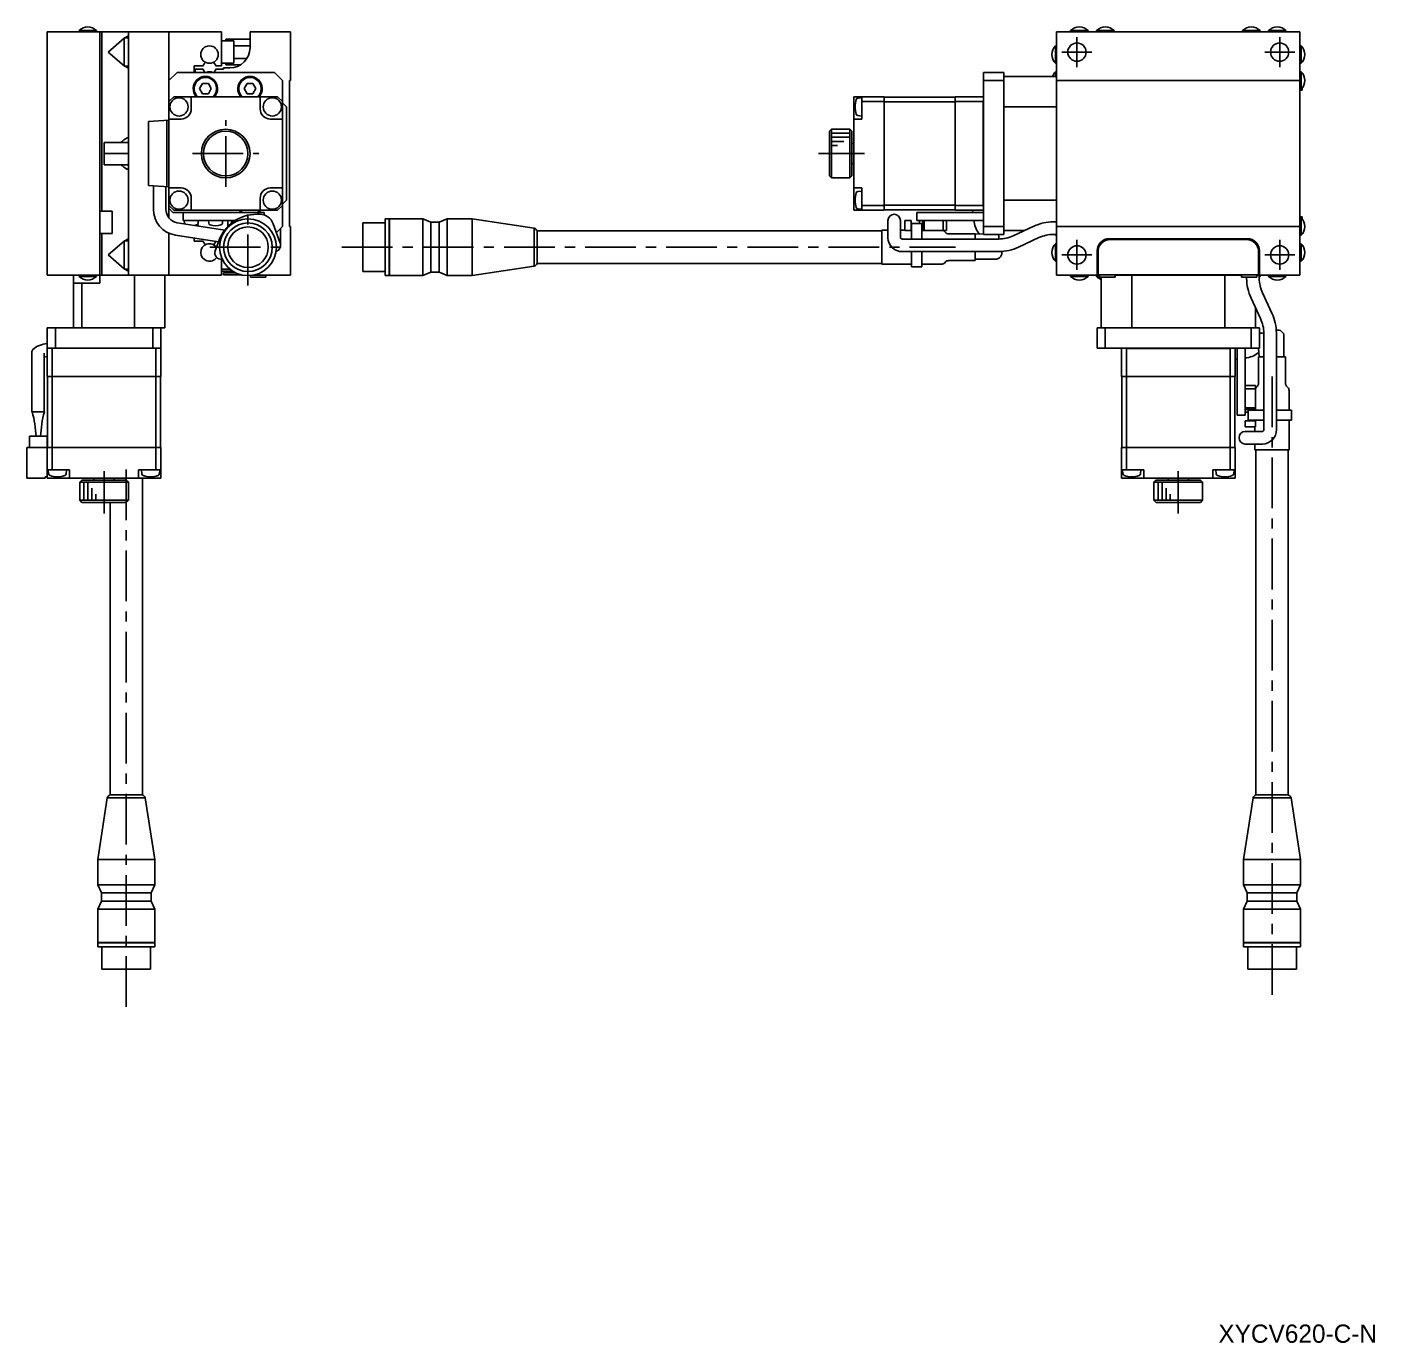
# Model space of a CAD drawing. Extents: x -257 to 411, y 17 to 424.
# Drawn here: x 78.7 to 411.1, y 16.9 to 341.4 of the extents above; entities that cross this region are included whole.
import ezdxf

# ---------------------------------------------------------------- set-up
doc = ezdxf.new("R2010")
doc.units = 0
doc.header["$LTSCALE"] = 10
doc.linetypes.add('CENTER', pattern=[2, 1.25, -0.25, 0.25, -0.25])
doc.layers.add('1', color=7, linetype='CONTINUOUS')
doc.styles.get("Standard").update_dxf_attribs({"font": 'FGP教科書体NT-M'})

msp = doc.modelspace()

# ---------------------------------------------------------------- linework, layer by layer
at = {"layer": '1', "color": 7, "linetype": 'CONTINUOUS'}
for p, q in [((126.731104, 340.182681), (83.731104, 340.182684)), ((83.731104, 340.182682), (83.731104, 280.182682)), ((91.581104, 340.474929), (95.881104, 340.474929)), ((91.581104, 340.474929), (91.581104, 340.182682)), ((95.881104, 340.182682), (95.881104, 340.474929)), ((96.731104, 340.182682), (96.731104, 278.182682)), ((97.231104, 295.932682), (97.231104, 340.182682)), ((103.608582, 339.082682), (102.859719, 338.682724)), ((103.731104, 338.924339), (103.608582, 339.082682)), ((103.731104, 340.182682), (103.731104, 280.182682)), ((113.731104, 340.182682), (113.731104, 294.347167)), ((126.731104, 331.782681), (126.731104, 340.182681)), ((143.731104, 340.182681), (133.731104, 340.182681)), ((133.731104, 336.282681), (133.731104, 340.182681)), ((143.731104, 328.182681), (143.731104, 340.182681)), ((392.61912, 340.182681), (332.61912, 340.182681)), ((332.61912, 280.182681), (332.61912, 340.182681)), ((336.06912, 340.474929), (340.36912, 340.474929)), ((336.06912, 340.474929), (336.06912, 340.182682)), ((340.36912, 340.182682), (340.36912, 340.474929)), ((346.76912, 340.474929), (342.46912, 340.474929)), ((342.46912, 340.474929), (342.46912, 340.182682)), ((346.76912, 340.182682), (346.76912, 340.474929)), ((382.76912, 340.474929), (378.46912, 340.474929)), ((378.46912, 340.474929), (378.46912, 340.182682)), ((382.76912, 340.182682), (382.76912, 340.474929)), ((384.86912, 340.474929), (389.16912, 340.474929)), ((384.86912, 340.474929), (384.86912, 340.182682)), ((389.16912, 340.182682), (389.16912, 340.474929)), ((392.61912, 280.182681), (392.61912, 340.182681)), ((102.731292, 338.588699), (98.731104, 335.182682)), ((103.731104, 338.682682), (102.731104, 338.682682)), ((102.731104, 338.682682), (102.731104, 331.682682)), ((129.731104, 337.932681), (126.731104, 337.932681)), ((127.731104, 337.932681), (127.731104, 338.358108)), ((133.731104, 338.358108), (127.731104, 338.358108)), ((129.731104, 337.932681), (129.731104, 332.432681)), ((133.731104, 336.770395), (129.731104, 336.770395)), ((332.326872, 332.432682), (332.326872, 336.732682)), ((332.61912, 336.732682), (332.326872, 336.732682)), ((392.911367, 336.732682), (392.61912, 336.732682)), ((392.911367, 336.732682), (392.911367, 332.432682)), ((98.731104, 335.182682), (102.731252, 331.776694)), ((126.731104, 332.432681), (129.731104, 332.432681)), ((127.731104, 332.007255), (127.731104, 332.432681)), ((132.947005, 333.594968), (129.731104, 333.594968)), ((332.326872, 332.432682), (332.61912, 332.432682)), ((392.61912, 332.432682), (392.911367, 332.432682)), ((102.731104, 331.682682), (103.731104, 331.682682)), ((102.8597, 331.682652), (103.608602, 331.282682)), ((103.608602, 331.282682), (103.731104, 331.441024)), ((115.731104, 330.182681), (113.731104, 328.182681)), ((139.731104, 330.182681), (115.731104, 330.182681)), ((119.931104, 331.782682), (122.194824, 331.782682)), ((119.931104, 330.182681), (119.931104, 331.782682)), ((120.231104, 330.982681), (122.194824, 330.982681)), ((120.231104, 330.982681), (120.231104, 330.182681)), ((125.267384, 331.782682), (126.731104, 331.782681)), ((125.267384, 330.982681), (127.231104, 330.982681)), ((128.731104, 331.282681), (127.231104, 331.282681)), ((127.231104, 330.982681), (127.231104, 331.282681)), ((131.320875, 332.007255), (127.731104, 332.007255)), ((141.731104, 328.182681), (139.731104, 330.182681)), ((314.61912, 330.182681), (319.61912, 330.182681)), ((314.61912, 290.182681), (314.61912, 330.182681)), ((319.61912, 290.182681), (319.61912, 330.182681)), ((319.61912, 329.182681), (332.61912, 329.182681)), ((332.326872, 330.332681), (332.326872, 329.182681)), ((332.61912, 330.332681), (332.326872, 330.332681)), ((392.911367, 330.332681), (392.61912, 330.332681)), ((392.911367, 326.032681), (392.911367, 330.332681)), ((121.287728, 326.182681), (122.009416, 327.432681)), ((122.009416, 324.932681), (121.287728, 326.182681)), ((122.009416, 327.432681), (123.452792, 327.432681)), ((123.452792, 327.432681), (124.17448, 326.182681)), ((124.17448, 326.182681), (123.452792, 324.932681)), ((132.287728, 326.182681), (133.009416, 327.432681)), ((133.009416, 324.932681), (132.287728, 326.182681)), ((133.009416, 327.432681), (134.452792, 327.432681)), ((134.452792, 327.432681), (135.17448, 326.182681)), ((135.17448, 326.182681), (134.452792, 324.932681)), ((141.731104, 292.182681), (141.731104, 328.182681)), ((143.431104, 328.182681), (143.731104, 328.182681)), ((143.431104, 292.182681), (143.431104, 328.182681)), ((319.61912, 328.182681), (314.61912, 328.182681)), ((392.61912, 328.182681), (332.61912, 328.182681)), ((392.61912, 326.032681), (392.911367, 326.032681)), ((392.61912, 325.782682), (393.11912, 325.782682)), ((393.11912, 326.256545), (393.11912, 325.782682)), ((114.931104, 324.182681), (113.731104, 322.982681)), ((140.531104, 324.182681), (114.931104, 324.182681)), ((119.231104, 324.182681), (119.231104, 321.182681)), ((123.452792, 324.932681), (122.009416, 324.932681)), ((134.452792, 324.932681), (133.009416, 324.932681)), ((136.231104, 321.182681), (136.231104, 324.182681)), ((141.731104, 322.982681), (140.531104, 324.182681)), ((142.731104, 321.682681), (141.731104, 322.682681)), ((282.61912, 296.182681), (282.61912, 324.182681)), ((282.61912, 324.182681), (290.11912, 324.182681)), ((284.61912, 323.932681), (283.63384, 323.846481)), ((284.61912, 318.682681), (284.61912, 324.182681)), ((290.11912, 322.982681), (284.61912, 322.982681)), ((290.11912, 296.182681), (290.11912, 324.182681)), ((307.61912, 324.082681), (290.11912, 324.082681)), ((307.61912, 322.94126), (290.11912, 322.94126)), ((307.61912, 324.182681), (314.61912, 324.182681)), ((307.61912, 296.182681), (307.61912, 324.182681)), ((307.61912, 322.982681), (314.51912, 322.982681)), ((314.51912, 322.982681), (314.61912, 323.082681)), ((314.51912, 297.382681), (314.51912, 322.982681)), ((142.731104, 321.682681), (142.731104, 298.682681)), ((283.63384, 319.518882), (284.61912, 319.432681)), ((332.61912, 321.682681), (319.61912, 321.682681)), ((108.731104, 318.083051), (113.731104, 318.432681)), ((108.731104, 318.083047), (108.731104, 302.282316)), ((113.231104, 318.397718), (113.231104, 301.967645)), ((116.731104, 318.682681), (113.731104, 318.682681)), ((141.731104, 318.682681), (138.731104, 318.682681)), ((277.11912, 316.182681), (276.61912, 315.682681)), ((277.11912, 316.182681), (277.11912, 304.182681)), ((281.61912, 316.182681), (277.11912, 316.182681)), ((281.61912, 304.182681), (281.61912, 316.182681)), ((282.11912, 315.682681), (281.61912, 316.182681)), ((282.61912, 318.682681), (284.61912, 318.682681)), ((103.731104, 312.932682), (97.731104, 312.932682)), ((97.731104, 307.432682), (97.731104, 312.932682)), ((103.608586, 314.082682), (103.473918, 314.052664)), ((103.731104, 313.924339), (103.608586, 314.082682)), ((276.61912, 304.682681), (276.61912, 315.682681)), ((282.11912, 315.682681), (282.11912, 304.682681)), ((282.61912, 312.682681), (282.11912, 312.682681)), ((103.731104, 310.182682), (97.731104, 310.182682)), ((103.731104, 307.432682), (97.731104, 307.432682)), ((103.379962, 306.353662), (103.512967, 306.299403)), ((103.512967, 306.299403), (103.608586, 306.282682)), ((103.608586, 306.282682), (103.731104, 306.441024)), ((282.11912, 307.682681), (282.61912, 307.682681)), ((276.61912, 304.682681), (277.11912, 304.182681)), ((277.11912, 304.182681), (281.61912, 304.182681)), ((281.61912, 304.182681), (282.11912, 304.682681)), ((113.731104, 301.932681), (108.731104, 302.282321)), ((109.906104, 302.200152), (109.906104, 296.452476)), ((113.006104, 296.452476), (113.006104, 301.983378)), ((113.731104, 301.682681), (116.731104, 301.682681)), ((119.231104, 299.182681), (119.231104, 296.182681)), ((136.231104, 296.182681), (136.231104, 299.182681)), ((138.731104, 301.682681), (141.731104, 301.682681)), ((282.61912, 301.682681), (284.61912, 301.682681)), ((284.61912, 300.932681), (283.63384, 300.846481)), ((284.61912, 296.182681), (284.61912, 301.682681)), ((99.731104, 295.932682), (96.731104, 295.932682)), ((99.731104, 295.932682), (99.731104, 290.432682)), ((113.731104, 297.382681), (114.931104, 296.182681)), ((113.731104, 296.682681), (114.731104, 295.682681)), ((114.931104, 296.182681), (140.531104, 296.182681)), ((140.531104, 296.182681), (141.731104, 297.382681)), ((141.731104, 297.682681), (142.731104, 298.682681)), ((282.61912, 296.182681), (290.11912, 296.182681)), ((283.63384, 296.518882), (284.61912, 296.432681)), ((290.11912, 297.382681), (284.61912, 297.382681)), ((307.61912, 297.424103), (290.11912, 297.424103)), ((307.61912, 296.282681), (290.11912, 296.282681)), ((307.61912, 297.382681), (314.51912, 297.382681)), ((307.61912, 296.182681), (314.61912, 296.182681)), ((311.888329, 296.182616), (311.93812, 295.682487)), ((314.61912, 297.282681), (314.51912, 297.382681)), ((319.61912, 298.682681), (332.61912, 298.682681)), ((114.731104, 295.682681), (137.231104, 295.682681)), ((127.485834, 291.281638), (115.80072, 293.132378)), ((117.231104, 295.682681), (117.231104, 293.682681)), ((117.231104, 293.682681), (130.12653, 293.682681)), ((117.481104, 293.682681), (117.54084, 292.999894)), ((120.749352, 292.664433), (121.124632, 292.289154)), ((120.921368, 292.999894), (120.981104, 293.682681)), ((123.481104, 293.682681), (123.54084, 292.999894)), ((126.921368, 292.999894), (126.981104, 293.682681)), ((128.231104, 293.682681), (128.231104, 292.182681)), ((129.181104, 293.011874), (129.181104, 293.682682)), ((136.107558, 295.214501), (135.459737, 295.214501)), ((137.231104, 295.032014), (137.231104, 295.682681)), ((141.187627, 288.08663), (139.443467, 292.878672)), ((161.533331, 293.08268), (161.533331, 281.082684)), ((167.033332, 293.08268), (161.533331, 293.08268)), ((167.033332, 294.082681), (167.033332, 280.082683)), ((168.033334, 294.082681), (167.033332, 294.082681)), ((168.033334, 294.082681), (168.033334, 280.082683)), ((168.083334, 294.082681), (168.033334, 294.032681)), ((168.083334, 294.082681), (168.083334, 280.082683)), ((176.340334, 294.082681), (168.083334, 294.082681)), ((176.340334, 294.082681), (176.340334, 280.082683)), ((178.340334, 293.232682), (176.340334, 294.082681)), ((178.340334, 293.232682), (178.340334, 280.932682)), ((180.340334, 293.232682), (178.340334, 293.232682)), ((182.340334, 294.082681), (180.340334, 293.232682)), ((180.340334, 293.232682), (180.340334, 280.932682)), ((182.340334, 294.082681), (182.340334, 280.082683)), ((188.533333, 294.082681), (182.340334, 294.082681)), ((188.533333, 294.082681), (188.533333, 280.082683)), ((203.767316, 291.767007), (188.533333, 294.082681)), ((291.006042, 293.664501), (291.006042, 289.435884)), ((294.106042, 289.435884), (294.106042, 293.664501)), ((295.21912, 291.182682), (295.21912, 293.682682)), ((296.71912, 293.682682), (295.21912, 293.682682)), ((296.71912, 293.682682), (296.71912, 291.182682)), ((299.063995, 292.952681), (296.86912, 292.952681)), ((296.86912, 292.952681), (296.86912, 289.106499)), ((298.11912, 295.682681), (298.11912, 293.682681)), ((314.61912, 295.682681), (298.11912, 295.682681)), ((314.61912, 293.682681), (298.11912, 293.682681)), ((298.81912, 293.682682), (298.81912, 292.952681)), ((299.36912, 292.837406), (299.063995, 292.952681)), ((299.36912, 292.837406), (299.36912, 289.106499)), ((299.51912, 293.682682), (299.51912, 291.182682)), ((299.934441, 293.682682), (299.934441, 291.182682)), ((304.601875, 293.682682), (304.601875, 291.182682)), ((305.41912, 293.682682), (305.41912, 291.182682)), ((332.61912, 293.332682), (331.836067, 293.332682)), ((393.11912, 294.582682), (392.61912, 294.582682)), ((392.911367, 294.332681), (392.61912, 294.332681)), ((392.911367, 290.032681), (392.911367, 294.332681)), ((393.11912, 294.582682), (393.11912, 294.108818)), ((96.731104, 290.432682), (99.731104, 290.432682)), ((97.231104, 280.182682), (97.231104, 290.432682)), ((113.731104, 290.53796), (113.731104, 280.182682)), ((115.315773, 290.070545), (125.938059, 288.38814)), ((119.931104, 288.582682), (119.931104, 289.339548)), ((120.231104, 292.483702), (120.231104, 292.430675)), ((128.231104, 292.182681), (128.248867, 292.164919)), ((140.239637, 290.691214), (141.731104, 292.182681)), ((141.281104, 287.556499), (141.281104, 291.732682)), ((143.731104, 292.182681), (143.431104, 292.182681)), ((143.731104, 280.182681), (143.731104, 292.182681)), ((203.767316, 291.767007), (203.767316, 282.398356)), ((204.49099, 291.082682), (204.49099, 283.082682)), ((289.533333, 291.082682), (204.49099, 291.082682)), ((289.533333, 291.282682), (289.533333, 282.882682)), ((291.006042, 291.282682), (289.533333, 291.282682)), ((295.21912, 291.282682), (294.106042, 291.282682)), ((294.107451, 289.411216), (294.106042, 289.435884)), ((294.111581, 289.386984), (294.107451, 289.411216)), ((294.117466, 289.365702), (294.111581, 289.386984)), ((294.124626, 289.346471), (294.117466, 289.365702)), ((294.132805, 289.328757), (294.124626, 289.346471)), ((294.141848, 289.312239), (294.132805, 289.328757)), ((294.151649, 289.296713), (294.141848, 289.312239)), ((294.162128, 289.282049), (294.151649, 289.296713)), ((294.173223, 289.268158), (294.162128, 289.282049)), ((294.18488, 289.254977), (294.173223, 289.268158)), ((294.197053, 289.242461), (294.18488, 289.254977)), ((294.209702, 289.230578), (294.197053, 289.242461)), ((294.222792, 289.219302), (294.209702, 289.230578)), ((294.236288, 289.208613), (294.222792, 289.219302)), ((294.250162, 289.198495), (294.236288, 289.208613)), ((294.264387, 289.188938), (294.250162, 289.198495)), ((294.278935, 289.17993), (294.264387, 289.188938)), ((296.86912, 291.182682), (295.21912, 291.182682)), ((296.71912, 292.452682), (296.86912, 292.452682)), ((296.86912, 291.252682), (296.71912, 291.252682)), ((299.51912, 291.252682), (299.36912, 291.252682)), ((305.41912, 291.182682), (299.36912, 291.182682)), ((305.24044, 290.675575), (304.926227, 290.989788)), ((312.533333, 290.382682), (305.947547, 290.382682)), ((312.533333, 290.382682), (312.533333, 289.106499)), ((314.619888, 290.401091), (312.533399, 290.266191)), ((313.469595, 290.461819), (313.491599, 290.441996)), ((313.491599, 290.441996), (313.635672, 290.314176)), ((314.61912, 292.182681), (319.61912, 292.182681)), ((319.61912, 290.182681), (314.61912, 290.182681)), ((318.255649, 290.106446), (318.223382, 290.182822)), ((318.286041, 290.022989), (318.255649, 290.106446)), ((318.312144, 289.93759), (318.286041, 290.022989)), ((318.333791, 289.850471), (318.312144, 289.93759)), ((318.331918, 289.121168), (318.349971, 289.21299)), ((318.350831, 289.761868), (318.333791, 289.850471)), ((318.349971, 289.21299), (318.362822, 289.305199)), ((318.363133, 289.672018), (318.350831, 289.761868)), ((318.362822, 289.305199), (318.370502, 289.397489)), ((318.370578, 289.581167), (318.363133, 289.672018)), ((318.370502, 289.397489), (318.373063, 289.48957)), ((318.373063, 289.48957), (318.370578, 289.581167)), ((324.664803, 291.182681), (319.61912, 291.182681)), ((326.954826, 292.250536), (321.91022, 289.898198)), ((323.220336, 287.088644), (328.264942, 289.440982)), ((331.836067, 290.232682), (332.61912, 290.232682)), ((332.326872, 290.232682), (332.326872, 290.032681)), ((332.326872, 290.032681), (332.61912, 290.032681)), ((392.61912, 292.182681), (332.61912, 292.182681)), ((379.61912, 289.182681), (345.61912, 289.182681)), ((392.61912, 290.032681), (392.911367, 290.032681)), ((102.731323, 288.588722), (98.731104, 285.182682)), ((103.731104, 288.682682), (102.731104, 288.682682)), ((102.731104, 288.682682), (102.731104, 281.682682)), ((103.608586, 289.082682), (102.859899, 288.682854)), ((103.731104, 288.924339), (103.608586, 289.082682)), ((122.194824, 288.582682), (119.931104, 288.582682)), ((126.015827, 288.601803), (125.144278, 286.207245)), ((294.293785, 289.171464), (294.278935, 289.17993)), ((294.308913, 289.163532), (294.293785, 289.171464)), ((294.324299, 289.156129), (294.308913, 289.163532)), ((294.339923, 289.14925), (294.324299, 289.156129)), ((294.355766, 289.142892), (294.339923, 289.14925)), ((294.371809, 289.13705), (294.355766, 289.142892)), ((294.388036, 289.131723), (294.371809, 289.13705)), ((294.40443, 289.126909), (294.388036, 289.131723)), ((294.420974, 289.122605), (294.40443, 289.126909)), ((294.437654, 289.118811), (294.420974, 289.122605)), ((294.454452, 289.115526), (294.437654, 289.118811)), ((294.471356, 289.112749), (294.454452, 289.115526)), ((294.488349, 289.110481), (294.471356, 289.112749)), ((294.505417, 289.108721), (294.488349, 289.110481)), ((294.522547, 289.10747), (294.505417, 289.108721)), ((294.539723, 289.106729), (294.522547, 289.10747)), ((294.556042, 289.106499), (294.539723, 289.106729)), ((318.339095, 289.106499), (294.556042, 289.106499)), ((294.556042, 286.006499), (318.339095, 286.006499)), ((296.86912, 286.006499), (296.86912, 282.282681)), ((299.36912, 286.006499), (299.36912, 282.282681)), ((312.533333, 286.006499), (312.533333, 283.782682)), ((318.328363, 289.105756), (318.331918, 289.121168)), ((332.326872, 283.632682), (332.326872, 287.932682)), ((332.61912, 287.932682), (332.326872, 287.932682)), ((342.61912, 280.182681), (342.61912, 286.182681)), ((342.81912, 280.282681), (342.81912, 285.982681)), ((345.81912, 288.982681), (379.41912, 288.982681)), ((382.41912, 285.982681), (382.41912, 280.282681)), ((382.61912, 280.182681), (382.61912, 286.182681)), ((392.911367, 287.932682), (392.61912, 287.932682)), ((392.911367, 287.932682), (392.911367, 283.632682)), ((98.731104, 285.182682), (102.731354, 281.776618)), ((126.885664, 284.127114), (126.600802, 284.127114)), ((126.731104, 280.182681), (126.731104, 284.127114)), ((204.49099, 283.082682), (289.533333, 283.082682)), ((289.533333, 282.882682), (296.86912, 282.882682)), ((299.36912, 282.882682), (304.21912, 282.882682)), ((304.926227, 283.175575), (305.24044, 283.489788)), ((305.947547, 283.782682), (312.533333, 283.782682)), ((312.533333, 284.127114), (317.556042, 284.127114)), ((332.326872, 283.632682), (332.61912, 283.632682)), ((392.61912, 283.632682), (392.911367, 283.632682)), ((83.731104, 280.182684), (126.731104, 280.182681)), ((90.231104, 280.182682), (90.231104, 267.182682)), ((91.581104, 280.182682), (91.581104, 279.890434)), ((95.881104, 279.890434), (91.581104, 279.890434)), ((95.881104, 279.890434), (95.881104, 280.182682)), ((102.731104, 281.682682), (103.731104, 281.682682)), ((102.859927, 281.682489), (103.608586, 281.282682)), ((103.608586, 281.282682), (103.731104, 281.441024)), ((105.231104, 267.182682), (105.231104, 280.182682)), ((112.731104, 280.182682), (112.731104, 267.182682)), ((128.776894, 281.682681), (126.731104, 281.682681)), ((129.464144, 281.182681), (126.731104, 281.182681)), ((127.231104, 280.282681), (127.231104, 280.782681)), ((127.231104, 280.782681), (130.179877, 280.782681)), ((131.569784, 280.282681), (127.231104, 280.282681)), ((133.831104, 280.108444), (133.831104, 279.682681)), ((137.631104, 279.682681), (133.831104, 279.682681)), ((134.41008, 280.182681), (143.731104, 280.182681)), ((137.631104, 279.682681), (137.631104, 280.182681)), ((161.533331, 281.082684), (167.033332, 281.082684)), ((167.033332, 280.082683), (168.033334, 280.082683)), ((168.033334, 280.132683), (168.083334, 280.082683)), ((168.083334, 280.082683), (176.340334, 280.082683)), ((176.340334, 280.082683), (178.340334, 280.932682)), ((178.340334, 280.932682), (180.340334, 280.932682)), ((180.340334, 280.932682), (182.340334, 280.082683)), ((182.340334, 280.082683), (188.533333, 280.082683)), ((188.533333, 280.082683), (203.767316, 282.398356)), ((296.86912, 282.282681), (299.36912, 282.282681)), ((343.21912, 280.182681), (332.61912, 280.182681)), ((336.06912, 280.182682), (336.06912, 279.890434)), ((340.36912, 279.890434), (336.06912, 279.890434)), ((340.36912, 279.890434), (340.36912, 280.182682)), ((342.46912, 280.182682), (342.46912, 279.890434)), ((342.46912, 279.890434), (343.21912, 279.890434)), ((342.61912, 280.782681), (342.81912, 280.782681)), ((382.41912, 280.282681), (342.81912, 280.282681)), ((343.21912, 280.282681), (343.21912, 279.682681)), ((347.01912, 279.682681), (343.21912, 279.682681)), ((343.61912, 267.182682), (343.61912, 279.682681)), ((347.01912, 279.682681), (347.01912, 280.282681)), ((378.21912, 280.182682), (347.01912, 280.182682)), ((351.11912, 280.182682), (351.11912, 267.182682)), ((357.11912, 280.182681), (357.11912, 280.282681)), ((368.11912, 280.182681), (368.11912, 280.282681)), ((374.11912, 267.182682), (374.11912, 280.182682)), ((378.21912, 280.282681), (378.21912, 279.682681)), ((382.01912, 279.682681), (378.21912, 279.682681)), ((379.46912, 279.682681), (379.46912, 279.399628)), ((382.01912, 279.682681), (382.01912, 280.282681)), ((392.61912, 280.182681), (382.01912, 280.182681)), ((382.41912, 280.782681), (382.61912, 280.782681)), ((382.56912, 279.399628), (382.56912, 280.182682)), ((382.56912, 279.890434), (382.76912, 279.890434)), ((382.76912, 279.890434), (382.76912, 280.182682)), ((384.86912, 280.182682), (384.86912, 279.890434)), ((389.16912, 279.890434), (384.86912, 279.890434)), ((389.16912, 279.890434), (389.16912, 280.182682)), ((90.231104, 278.182682), (96.731104, 278.182682)), ((92.231104, 278.182682), (92.231104, 267.182682)), ((380.551265, 274.518387), (382.903603, 269.473781)), ((385.713157, 270.783898), (383.360819, 275.828504)), ((381.61912, 272.228365), (381.61912, 267.182682)), ((83.731104, 262.182682), (83.731104, 267.182682)), ((112.731104, 267.182682), (83.731104, 267.182682)), ((85.731104, 267.182682), (85.731104, 262.182682)), ((109.731104, 262.182682), (109.731104, 267.182682)), ((111.731104, 267.182682), (111.731104, 262.182682)), ((342.61912, 262.182682), (342.61912, 267.182682)), ((382.61912, 267.182682), (342.61912, 267.182682)), ((344.61912, 267.182682), (344.61912, 262.182682)), ((380.61912, 262.182682), (380.61912, 267.182682)), ((382.61912, 267.182682), (382.61912, 262.182682)), ((383.039934, 265.914393), (382.95133, 265.897352)), ((383.129784, 265.926694), (383.039934, 265.914393)), ((383.220634, 265.934139), (383.129784, 265.926694)), ((383.312232, 265.936625), (383.220634, 265.934139)), ((383.404313, 265.934064), (383.312232, 265.936625)), ((383.496602, 265.926383), (383.404313, 265.934064)), ((383.588811, 265.913532), (383.496602, 265.926383)), ((382.695355, 265.81921), (382.61898, 265.786943)), ((382.778812, 265.849603), (382.695355, 265.81921)), ((382.864212, 265.875706), (382.778812, 265.849603)), ((382.95133, 265.897352), (382.864212, 265.875706)), ((383.680634, 265.89548), (383.588811, 265.913532)), ((383.695536, 265.892045), (383.680634, 265.89548)), ((383.695302, 265.902657), (383.695302, 242.119604)), ((386.795302, 242.119604), (386.795302, 265.902657)), ((388.674688, 260.096895), (388.674688, 265.119604)), ((79.90945, 261.086982), (79.906104, 260.983919)), ((79.906104, 260.983919), (79.906104, 246.482682)), ((79.923689, 261.219715), (79.90945, 261.086982)), ((79.957441, 261.384801), (79.923689, 261.219715)), ((80.008278, 261.545136), (79.957441, 261.384801)), ((80.074526, 261.697138), (80.008278, 261.545136)), ((80.148775, 261.830101), (80.074526, 261.697138)), ((83.005289, 259.953784), (83.730322, 260.13371)), ((83.006104, 246.482682), (83.006104, 260.983919)), ((83.831104, 262.182682), (83.731104, 262.082682)), ((111.731104, 262.182682), (83.731104, 262.182682)), ((83.731104, 255.182682), (83.731104, 262.082682)), ((84.931104, 255.182682), (84.931104, 262.182682)), ((110.531104, 255.182682), (110.531104, 262.182682)), ((111.731104, 262.082682), (111.631104, 262.182682)), ((111.731104, 255.182682), (111.731104, 262.082682)), ((382.61912, 262.182682), (342.61912, 262.182682)), ((348.61912, 255.182682), (348.61912, 262.182682)), ((349.81912, 262.082682), (349.71912, 262.182682)), ((349.81912, 255.182682), (349.81912, 262.082682)), ((375.41912, 262.082682), (349.81912, 262.082682)), ((375.51912, 262.182682), (375.41912, 262.082682)), ((375.41912, 255.182682), (375.41912, 262.082682)), ((376.61912, 255.182682), (376.61912, 262.182682)), ((376.619185, 259.451891), (377.119314, 259.501682)), ((377.11912, 262.182682), (377.11912, 245.682682)), ((379.11912, 262.182682), (379.11912, 245.682682)), ((382.339982, 261.033157), (382.359805, 261.05516)), ((382.359805, 261.05516), (382.487625, 261.199234)), ((382.40071, 262.18345), (382.535611, 260.096961)), ((382.41912, 260.096895), (383.695302, 260.096895)), ((382.41912, 260.096895), (382.41912, 253.511109)), ((386.795302, 260.096895), (389.01912, 260.096895)), ((389.01912, 253.511109), (389.01912, 260.096895)), ((111.731104, 255.182682), (83.731104, 255.182682)), ((83.831104, 255.182682), (83.831104, 237.682682)), ((84.972525, 255.182682), (84.972525, 237.682682)), ((110.489682, 255.182682), (110.489682, 237.682682)), ((111.631104, 255.182682), (111.631104, 237.682682)), ((376.61912, 255.182682), (348.61912, 255.182682)), ((348.71912, 255.182682), (348.71912, 237.682682)), ((349.860541, 255.182682), (349.860541, 237.682682)), ((375.377699, 255.182682), (375.377699, 237.682682)), ((376.51912, 255.182682), (376.51912, 237.682682)), ((379.11912, 252.982682), (381.61912, 252.982682)), ((381.61912, 252.982682), (381.61912, 246.932682)), ((382.126227, 252.804002), (381.812013, 252.489788)), ((389.626227, 252.489788), (389.312013, 252.804002)), ((379.11912, 252.165437), (381.61912, 252.165437)), ((389.91912, 246.932682), (389.91912, 251.782682)), ((79.906104, 246.482682), (83.031104, 246.482682)), ((379.11912, 247.498003), (381.61912, 247.498003)), ((379.11912, 247.082682), (381.61912, 247.082682)), ((379.11912, 246.382682), (379.84912, 246.382682)), ((379.964395, 246.932682), (379.84912, 246.627557)), ((379.84912, 246.627557), (379.84912, 244.432682)), ((379.964395, 246.932682), (383.695302, 246.932682)), ((381.54912, 247.082682), (381.54912, 246.932682)), ((386.795302, 246.932682), (390.51912, 246.932682)), ((390.51912, 244.432682), (390.51912, 246.932682)), ((377.11912, 245.682682), (379.11912, 245.682682)), ((379.11912, 244.282682), (381.61912, 244.282682)), ((379.11912, 244.282682), (379.11912, 242.782682)), ((381.61912, 242.782682), (379.11912, 242.782682)), ((379.84912, 244.432682), (383.695302, 244.432682)), ((380.34912, 244.282682), (380.34912, 244.432682)), ((381.51912, 242.782682), (381.51912, 241.669604)), ((381.54912, 244.432682), (381.54912, 244.282682)), ((381.61912, 244.432682), (381.61912, 242.782682)), ((386.795302, 244.432682), (390.51912, 244.432682)), ((389.91912, 237.096895), (389.91912, 244.432682)), ((79.331104, 237.682682), (79.331104, 240.482682)), ((79.331104, 240.482682), (83.731104, 240.482682)), ((83.731104, 230.182682), (83.731104, 240.482682)), ((383.365917, 241.669604), (379.1373, 241.669604)), ((383.390585, 241.671012), (383.365917, 241.669604)), ((383.414817, 241.675142), (383.390585, 241.671012)), ((383.436099, 241.681028), (383.414817, 241.675142)), ((383.45533, 241.688188), (383.436099, 241.681028)), ((383.473044, 241.696367), (383.45533, 241.688188)), ((383.489563, 241.70541), (383.473044, 241.696367)), ((383.505088, 241.71521), (383.489563, 241.70541)), ((383.519752, 241.72569), (383.505088, 241.71521)), ((383.533643, 241.736785), (383.519752, 241.72569)), ((383.546824, 241.748442), (383.533643, 241.736785)), ((383.55934, 241.760615), (383.546824, 241.748442)), ((383.571223, 241.773264), (383.55934, 241.760615)), ((383.5825, 241.786353), (383.571223, 241.773264)), ((383.593189, 241.79985), (383.5825, 241.786353)), ((383.603306, 241.813724), (383.593189, 241.79985)), ((383.612863, 241.827948), (383.603306, 241.813724)), ((383.621871, 241.842497), (383.612863, 241.827948)), ((383.630338, 241.857347), (383.621871, 241.842497)), ((383.63827, 241.872475), (383.630338, 241.857347)), ((383.645673, 241.887861), (383.63827, 241.872475)), ((383.652551, 241.903485), (383.645673, 241.887861)), ((383.65891, 241.919328), (383.652551, 241.903485)), ((383.664751, 241.935371), (383.65891, 241.919328)), ((383.670078, 241.951598), (383.664751, 241.935371)), ((383.674892, 241.967992), (383.670078, 241.951598)), ((383.679196, 241.984536), (383.674892, 241.967992)), ((383.68299, 242.001215), (383.679196, 241.984536)), ((383.686275, 242.018014), (383.68299, 242.001215)), ((383.689052, 242.034918), (383.686275, 242.018014)), ((383.691321, 242.051911), (383.689052, 242.034918)), ((383.69308, 242.068979), (383.691321, 242.051911)), ((383.694331, 242.086109), (383.69308, 242.068979)), ((383.695072, 242.103284), (383.694331, 242.086109)), ((383.695302, 242.119604), (383.695072, 242.103284)), ((78.731104, 237.682682), (78.731104, 230.182682)), ((111.731104, 237.682682), (78.731104, 237.682682)), ((84.931104, 237.682682), (84.931104, 232.182682)), ((110.531104, 237.682682), (110.531104, 232.182682)), ((111.731104, 230.182682), (111.731104, 237.682682)), ((348.61912, 230.182682), (348.61912, 237.682682)), ((376.61912, 237.682682), (348.61912, 237.682682)), ((349.81912, 237.682682), (349.81912, 232.182682)), ((375.41912, 237.682682), (375.41912, 232.182682)), ((376.61912, 230.182682), (376.61912, 237.682682)), ((379.1373, 238.569604), (383.365917, 238.569604)), ((381.51912, 238.569604), (381.51912, 237.096895)), ((381.51912, 237.096895), (389.91912, 237.096895)), ((381.71912, 237.096895), (381.71912, 152.054552)), ((389.71912, 152.054552), (389.71912, 237.096895)), ((83.231104, 230.182682), (78.731104, 230.182682)), ((83.231104, 230.482682), (83.731104, 230.482682)), ((83.231104, 230.182682), (83.231104, 230.482682)), ((89.231104, 232.182682), (83.731104, 232.182682)), ((111.731104, 230.182682), (83.731104, 230.182682)), ((83.981104, 232.182682), (84.067304, 231.197402)), ((88.394903, 231.197402), (88.481104, 232.182682)), ((89.231104, 230.182682), (89.231104, 232.182682)), ((92.231104, 229.682682), (91.731104, 229.182682)), ((92.231104, 229.682682), (103.231104, 229.682682)), ((95.231104, 230.182682), (95.231104, 229.682682)), ((100.231104, 229.682682), (100.231104, 230.182682)), ((103.731104, 229.182682), (103.231104, 229.682682)), ((106.231104, 230.182682), (106.231104, 232.182682)), ((111.731104, 232.182682), (106.231104, 232.182682)), ((106.981104, 232.182682), (107.067304, 231.197402)), ((107.231104, 152.054552), (107.231104, 230.182682)), ((111.394903, 231.197402), (111.481104, 232.182682)), ((354.11912, 232.182682), (348.61912, 232.182682)), ((376.61912, 230.182682), (348.61912, 230.182682)), ((348.86912, 232.182682), (348.955321, 231.197402)), ((353.282919, 231.197402), (353.36912, 232.182682)), ((354.11912, 230.182682), (354.11912, 232.182682)), ((357.11912, 229.682682), (356.61912, 229.182682)), ((357.11912, 229.682682), (368.11912, 229.682682)), ((360.11912, 230.182682), (360.11912, 229.682682)), ((365.11912, 229.682682), (365.11912, 230.182682)), ((368.61912, 229.182682), (368.11912, 229.682682)), ((371.11912, 230.182682), (371.11912, 232.182682)), ((376.61912, 232.182682), (371.11912, 232.182682)), ((371.86912, 232.182682), (371.955321, 231.197402)), ((376.282919, 231.197402), (376.36912, 232.182682)), ((91.731104, 229.182682), (91.731104, 224.682682)), ((103.731104, 229.182682), (91.731104, 229.182682)), ((103.731104, 224.682682), (103.731104, 229.182682)), ((368.61912, 229.182682), (356.61912, 229.182682)), ((356.61912, 229.182682), (356.61912, 224.682682)), ((368.61912, 224.682682), (368.61912, 229.182682)), ((91.731104, 224.682682), (92.231104, 224.182682)), ((91.731104, 224.682682), (103.731104, 224.682682)), ((103.231104, 224.182682), (92.231104, 224.182682)), ((99.231104, 224.182682), (99.231104, 152.054552)), ((103.231104, 224.182682), (103.731104, 224.682682)), ((356.61912, 224.682682), (368.61912, 224.682682)), ((356.61912, 224.682682), (357.11912, 224.182682)), ((368.11912, 224.182682), (357.11912, 224.182682)), ((368.11912, 224.182682), (368.61912, 224.682682)), ((98.546778, 151.330878), (96.231105, 136.096895)), ((98.546778, 151.330878), (107.915429, 151.330878)), ((99.231104, 152.054552), (107.231104, 152.054552)), ((110.231103, 136.096895), (107.915429, 151.330878)), ((381.034794, 151.330878), (378.719121, 136.096895)), ((381.034794, 151.330878), (390.403445, 151.330878)), ((381.71912, 152.054552), (389.71912, 152.054552)), ((392.719119, 136.096895), (390.403445, 151.330878)), ((96.231105, 136.096895), (110.231103, 136.096895)), ((96.231105, 136.096895), (96.231105, 129.903896)), ((110.231103, 129.903896), (110.231103, 136.096895)), ((378.719121, 136.096895), (392.719119, 136.096895)), ((378.719121, 136.096895), (378.719121, 129.903896)), ((392.719119, 129.903896), (392.719119, 136.096895)), ((96.231105, 129.903896), (110.231103, 129.903896)), ((96.231105, 129.903896), (97.081104, 127.903896)), ((109.381104, 127.903896), (110.231103, 129.903896)), ((378.719121, 129.903896), (392.719119, 129.903896)), ((378.719121, 129.903896), (379.56912, 127.903896)), ((391.86912, 127.903896), (392.719119, 129.903896)), ((97.081104, 127.903896), (109.381104, 127.903896)), ((97.081104, 127.903896), (97.081104, 125.903896)), ((109.381104, 125.903896), (109.381104, 127.903896)), ((379.56912, 127.903896), (391.86912, 127.903896)), ((379.56912, 127.903896), (379.56912, 125.903896)), ((391.86912, 125.903896), (391.86912, 127.903896)), ((97.081104, 125.903896), (96.231105, 123.903896)), ((96.231105, 123.903896), (110.231103, 123.903896)), ((96.231105, 123.903896), (96.231105, 115.646896)), ((97.081104, 125.903896), (109.381104, 125.903896)), ((110.231103, 123.903896), (109.381104, 125.903896)), ((110.231103, 115.646896), (110.231103, 123.903896)), ((379.56912, 125.903896), (378.719121, 123.903896)), ((378.719121, 123.903896), (392.719119, 123.903896)), ((378.719121, 123.903896), (378.719121, 115.646896)), ((379.56912, 125.903896), (391.86912, 125.903896)), ((392.719119, 123.903896), (391.86912, 125.903896)), ((392.719119, 115.646896), (392.719119, 123.903896)), ((96.231105, 115.646896), (110.231103, 115.646896)), ((96.231105, 115.646896), (96.281105, 115.596896)), ((96.231105, 115.596896), (110.231103, 115.596896)), ((96.231105, 115.596896), (96.231105, 114.596894)), ((96.231105, 114.596894), (110.231103, 114.596894)), ((97.231106, 114.596894), (97.231106, 109.096893)), ((109.231102, 109.096893), (109.231102, 114.596894)), ((110.181103, 115.596896), (110.231103, 115.646896)), ((110.231103, 114.596894), (110.231103, 115.596896)), ((378.719121, 115.646896), (392.719119, 115.646896)), ((378.719121, 115.646896), (378.769121, 115.596896)), ((378.719121, 115.596896), (392.719119, 115.596896)), ((378.719121, 115.596896), (378.719121, 114.596894)), ((378.719121, 114.596894), (392.719119, 114.596894)), ((379.719122, 114.596894), (379.719122, 109.096893)), ((391.719118, 109.096893), (391.719118, 114.596894)), ((392.669119, 115.596896), (392.719119, 115.646896)), ((392.719119, 114.596894), (392.719119, 115.596896)), ((97.231106, 109.096893), (109.231102, 109.096893)), ((379.719122, 109.096893), (391.719118, 109.096893))]:
    msp.add_line(p, q, dxfattribs=at)
at = {"layer": '1', "color": 4, "linetype": 'CENTER'}
for p, q in [((337.61912, 331.482681), (337.61912, 338.882681)), ((387.61912, 331.482681), (387.61912, 338.882681)), ((333.91912, 335.182681), (341.31912, 335.182681)), ((383.91912, 335.182681), (391.31912, 335.182681)), ((127.731104, 301.982681), (127.731104, 318.382681)), ((119.531104, 310.182681), (135.931104, 310.182681)), ((273.871023, 310.182681), (285.221315, 310.182681)), ((133.231104, 277.682683), (133.231104, 296.48268)), ((123.831105, 287.082682), (142.631103, 287.082682)), ((156.364663, 287.082682), (307.671409, 287.082682)), ((337.61912, 281.482681), (337.61912, 288.882681)), ((387.61912, 281.482681), (387.61912, 288.882681)), ((333.91912, 285.182681), (341.31912, 285.182681)), ((383.91912, 285.182681), (391.31912, 285.182681)), ((385.71912, 255.239787), (385.71912, 100.239787)), ((97.731104, 231.864991), (97.731104, 221.444525)), ((103.231104, 232.304419), (103.231104, 99.584749)), ((362.61912, 231.864991), (362.61912, 221.444525))]:
    msp.add_line(p, q, dxfattribs=at)
at = {"layer": '1', "color": 9, "linetype": 'CONTINUOUS'}
for p, q in [((281.61912, 315.182681), (277.11912, 315.182681)), ((281.61912, 314.182681), (277.11912, 314.182681)), ((280.11912, 313.182681), (277.11912, 313.182681)), ((278.61912, 312.182681), (277.11912, 312.182681)), ((92.731104, 229.182682), (92.731104, 224.682682)), ((93.731104, 229.182682), (93.731104, 224.682682)), ((94.731104, 227.682682), (94.731104, 224.682682)), ((95.731104, 226.182682), (95.731104, 224.682682)), ((357.61912, 229.182682), (357.61912, 224.682682)), ((358.61912, 229.182682), (358.61912, 224.682682)), ((359.61912, 227.682682), (359.61912, 224.682682)), ((360.61912, 226.182682), (360.61912, 224.682682))]:
    msp.add_line(p, q, dxfattribs=at)
at = {"layer": '1', "color": 7, "linetype": 'CONTINUOUS'}
for centre, radius in [((123.731104, 334.582682), 2.15), ((337.61912, 335.182681), 2.25), ((387.61912, 335.182681), 2.25), ((116.231104, 321.682681), 2.25), ((139.231104, 321.682681), 2.25), ((127.731104, 310.182681), 6), ((127.731104, 310.182681), 5.5), ((116.231104, 298.682681), 2.25), ((139.231104, 298.682681), 2.25), ((133.231104, 287.082682), 6.999999), ((133.231104, 287.082682), 5.999998), ((133.231104, 287.082682), 5), ((337.61912, 285.182681), 2.25), ((387.61912, 285.182681), 2.25)]:
    msp.add_circle(centre, radius, dxfattribs=at)
for centre, radius, start, end in [((93.731104, 338.382682), 3, 44.220044, 135.779956), ((338.21912, 338.382682), 3, 44.220044, 135.779956), ((344.61912, 338.382682), 3, 44.220044, 135.779956), ((380.61912, 338.382682), 3, 44.220044, 135.779956), ((387.01912, 338.382682), 3, 44.220044, 135.779956), ((128.731104, 336.282681), 5, 270, 0), ((334.41912, 334.582682), 3, 134.220044, 225.779956), ((390.81912, 334.582682), 3, 314.220044, 45.779956), ((123.731104, 331.382682), 1.5875, 126.779043, 165.405971), ((123.731104, 331.382682), 1.5875, 14.594028, 53.220956), ((122.731104, 326.182681), 3, 318.189685, 221.810315), ((123.731104, 331.382681), 1.5875, 194.594029, 229.104554), ((123.731104, 328.182681), 2.15, 68.471096, 111.528904), ((123.731104, 331.382681), 1.5875, 310.895446, 345.405971), ((133.731104, 326.182681), 3, 318.189685, 221.810315), ((334.41912, 328.182681), 3, 134.220044, 160.528779), ((390.81912, 328.182681), 3, 314.220044, 45.779956), ((122.731104, 326.182681), 2.75, 313.341758, 226.658242), ((133.731104, 326.182681), 2.75, 313.341758, 226.658242), ((288.91912, 321.682681), 6, 162.370845, 197.629155), ((283.677418, 323.348383), 0.5, 95, 162.370845), ((116.731104, 321.182681), 2.5, 270, 0), ((138.731104, 321.182681), 2.5, 180, 270), ((283.677418, 320.01698), 0.5, 197.629155, 265), ((107.743003, 306.401296), 8.761764, 119.1593561, 131.79926627), ((108.555604, 314.990498), 10.068873, 228.64688981, 239.06776325), ((116.731104, 299.182681), 2.5, 0, 90), ((138.731104, 299.182681), 2.5, 90, 180), ((288.91912, 298.682681), 6, 162.370845, 197.629155), ((283.677418, 300.348383), 0.5, 95, 162.370845), ((116.336211, 296.419252), 6.430193, 179.703957, 260.868859), ((116.336633, 296.419672), 3.330691, 179.435683, 260.74077), ((133.731104, 294.182681), 3, 138.189685, 150), ((133.731104, 294.182681), 2.75, 133.341758, 146.944269), ((133.731104, 294.182681), 2.75, 33.055731, 46.658242), ((133.731104, 294.182681), 3, 30, 41.810315), ((283.677418, 297.01698), 0.5, 197.629155, 265), ((118.038937, 293.043472), 0.5, 185, 202.644354), ((119.231104, 297.382681), 5, 279.751624, 285.362549), ((120.42327, 293.043472), 0.5, 285.362549, 355), ((124.038937, 293.043472), 0.5, 185, 254.637451), ((125.231104, 297.382681), 5, 254.637451, 285.362549), ((135.459737, 285.164501), 10.05, 90, 160), ((126.42327, 293.043472), 0.5, 285.362549, 355), ((136.107558, 291.664501), 3.55, 20, 90), ((292.556042, 293.664501), 1.55, 0, 180), ((318.406289, 294.213135), 6.205629, 184.903834, 216.950044), ((331.836067, 281.782682), 11.55, 90, 115), ((390.81912, 292.182681), 3, 314.220044, 45.779956), ((203.533332, 290.794765), 1.000002, 16.733256, 76.468302), ((294.495637, 289.49609), 3.490114, 180.988424, 270.991701), ((302.11912, 293.752682), 3.3, 213.55731, 218.01228), ((304.21912, 290.282682), 1, 45, 64.158031), ((305.947547, 291.382682), 1, 225, 270), ((318.339095, 297.556499), 8.45, 270, 295), ((331.836067, 281.782682), 8.45, 90, 115), ((334.41912, 292.182681), 3, 220.541601, 225.779956), ((345.61912, 286.182681), 3, 90, 180), ((379.61912, 286.182681), 3, 0, 90), ((123.731104, 285.782682), 2.15, 36.625311, 325.845716), ((123.731104, 288.982682), 1.5875, 194.594028, 233.220956), ((123.731104, 288.982682), 1.5875, 306.779043, 342.232389), ((126.600802, 285.677114), 1.55, 160, 280.166304), ((139.731104, 287.556499), 1.55, 285.944444, 20), ((317.556042, 285.677114), 1.55, 270, 13.135679), ((318.339095, 297.556499), 11.55, 270, 295), ((334.41912, 285.782682), 3, 134.220044, 225.779956), ((345.81912, 285.982681), 3, 90, 180), ((379.41912, 285.982681), 3, 0, 90), ((390.81912, 285.782682), 3, 314.220044, 45.779956), ((203.533332, 283.370599), 1.000002, 283.531698, 343.266744), ((304.21912, 283.882682), 1, 270, 315), ((305.947547, 282.782682), 1, 90, 135), ((93.731104, 281.982682), 3, 224.220044, 315.779956), ((338.21912, 281.982682), 3, 224.220044, 315.779956), ((344.61912, 281.982682), 3, 224.220044, 250.528779), ((391.01912, 279.399628), 11.55, 180, 205), ((380.61912, 281.982682), 3, 310.541601, 315.779956), ((391.01912, 279.399628), 8.45, 180, 205), ((387.01912, 281.982682), 3, 224.220044, 315.779956), ((375.245302, 265.902657), 8.45, 0, 25), ((375.245302, 265.902657), 11.55, 0, 25), ((387.124688, 265.119604), 1.55, 0, 103.135679), ((84.041863, 257.474904), 5.841564, 93.05552734, 131.79336857), ((378.588666, 265.969851), 6.205629, 274.903834, 306.950044), ((381.41912, 253.511109), 1, 315, 0), ((390.01912, 253.511109), 1, 180, 225), ((382.51912, 251.782682), 1, 135, 154.158031), ((388.91912, 251.782682), 1, 0, 45), ((52.392766, 239.068779), 28.615444, 2.832165, 15.015922), ((108.970167, 239.335609), 26.90568, 164.595351, 177.556562), ((379.04912, 249.682682), 3.3, 303.55731, 308.01228), ((379.1373, 240.119604), 1.55, 90, 270), ((383.305711, 242.059198), 3.490114, 270.988424, 0.991701), ((84.565402, 231.24098), 0.5, 185, 252.370845), ((86.231104, 236.482682), 6, 252.370845, 287.629155), ((87.896805, 231.24098), 0.5, 287.629155, 355), ((107.565402, 231.24098), 0.5, 185, 252.370845), ((109.231104, 236.482682), 6, 252.370845, 287.629155), ((110.896805, 231.24098), 0.5, 287.629155, 355), ((349.453418, 231.24098), 0.5, 185, 252.370845), ((351.11912, 236.482682), 6, 252.370845, 287.629155), ((352.784822, 231.24098), 0.5, 287.629155, 355), ((372.453418, 231.24098), 0.5, 185, 252.370845), ((374.11912, 236.482682), 6, 252.370845, 287.629155), ((375.784822, 231.24098), 0.5, 287.629155, 355), ((99.519021, 151.096894), 1.000002, 106.733256, 166.468302), ((106.943187, 151.096894), 1.000002, 13.531698, 73.266744), ((382.007037, 151.096894), 1.000002, 106.733256, 166.468302), ((389.431203, 151.096894), 1.000002, 13.531698, 73.266744)]:
    msp.add_arc(centre, radius, start, end, dxfattribs=at)

# ---------------------------------------------------------------- texts
at = {"layer": '1', "color": 7}
msp.add_text('XYCV620-C-N', height=4.5, dxfattribs=at).set_placement((372.488574, 16.993359))

doc.saveas('drawing.dxf')
